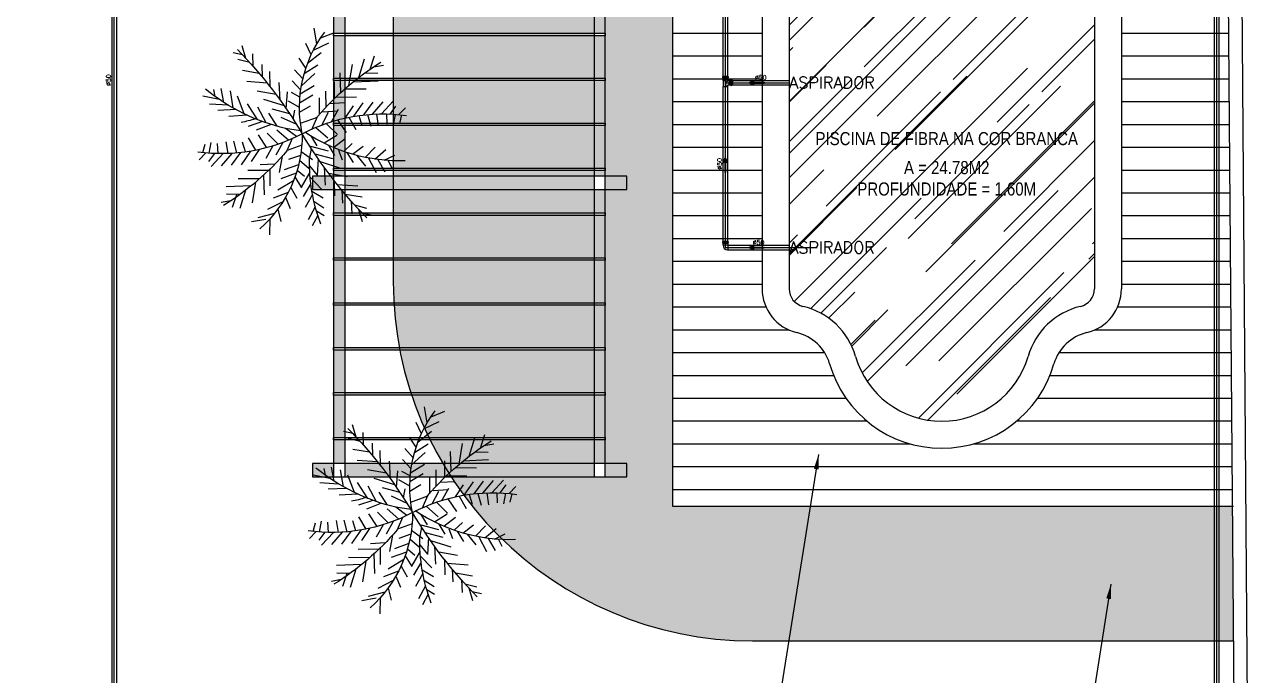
# Model space of a CAD drawing. Header units: millimetres. Extents: x 4156 to 4603, y 996 to 1078.
# Drawn here: x 4180.6 to 4195.66, y 1034.72 to 1042.69 of the extents above; entities that cross this region are included whole.
import ezdxf
from ezdxf.enums import TextEntityAlignment as Align

# ---------------------------------------------------------------- set-up
doc = ezdxf.new("R2010")
doc.units = ezdxf.units.MM
doc.header["$LTSCALE"] = 20
for name, color, linetype in [('-HIDRO', 8, 'Continuous'), ('AF', 5, 'Continuous'), ('E-txt-g', 3, 'Continuous'), ('Esgoto', 5, 'Continuous'), ('Prumadas_T', 2, 'Continuous'), ('Texto-Tubos', 7, 'Continuous'), ('TigreCad', 3, 'Continuous'), ('Tinterno', 9, 'Continuous'), ('VE', 118, 'Continuous')]:
    doc.layers.add(name, color=color, linetype=linetype)
doc.layers.add('E-Txt-W', color=7, linetype='Continuous', lineweight=20)
doc.styles.add('F2', font='ARIALN.TTF')
doc.styles.add('REG60', font='romans.shx', dxfattribs={"width": 0.8, "height": 0.15})
doc.styles.add('REG80', font='romans.shx', dxfattribs={"width": 0.8, "height": 0.2})
doc.styles.add('ROMANS', font='romans__.ttf', dxfattribs={"height": 0.1})
doc.styles.get("Standard").update_dxf_attribs({"font": 'arial.ttf'})
doc.styles.add('TCTUBOS-TXT', font='txt.shx')
doc.dimstyles.get("Standard").update_dxf_attribs({"dimtxt": 0.18, "dimasz": 0.18, "dimexe": 0.18, "dimexo": 0.0625, "dimgap": 0.09, "dimtad": 0, "dimtih": 1, "dimtoh": 1, "dimdec": 4, "dimzin": 0, "dimdsep": 46, "dimtxsty": 'Standard', "dimcen": 0.09, "dimadec": 0, "dimazin": 0, "dimtfac": 1, "dimtdec": 4, "dimtofl": 0, "dimtmove": 0, "dimatfit": 3, "dimfxl": 1, "dimtolj": 1, "dimtzin": 0, "dimarcsym": 0})

# ---------------------------------------------------------------- blocks, each defined once
blk = doc.blocks.new('TXT-AMB75')
at = {"layer": 'E-txt-g', "style": 'REG80', "width": 0.8, "flags": 8}
blk.add_attdef('TXT', text='', height=0.2, dxfattribs=at).set_placement((0.005, 0.296), align=Align.CENTER)
at = {"layer": 'E-Txt-W', "style": 'REG60', "width": 0.8, "flags": 8}
blk.add_attdef('TXT', text='', height=0.15, dxfattribs=at).set_placement((0.005, 0.027), align=Align.CENTER)
blk = doc.blocks.new('FLOR2')
at = {"layer": 'VE', "color": 8}
for p, q in [((-80.3, 253.3), (-101.6, 282.1)), ((-82.6, 266.8), (-71.8, 290.5)), ((53.7, 258.4), (40.8, 273)), ((53.2, 243.8), (73.7, 286)), ((-74.7, 224.4), (-101.7, 246.3)), ((-77.5, 238.1), (-64.7, 269)), ((-69.4, 199.7), (-47.7, 241.3)), ((52.3, 229.2), (26.3, 258.5)), ((51.1, 215.2), (79.6, 258.5)), ((-66.3, 186.3), (-93.5, 208.1)), ((-61.3, 166.2), (-30.7, 213.6)), ((49.4, 200.4), (16.6, 234.2)), ((43.9, 166.6), (16.6, 210)), ((48.1, 190.9), (79.6, 229.4)), ((197.1, 193.1), (174.8, 202.3)), ((-57.8, 153.1), (-91, 179.1)), ((-50.9, 128.4), (-27.3, 174.9)), ((34.9, 127.8), (16.6, 176)), ((42.1, 157.4), (74.8, 195.4)), ((174.2, 158.1), (152.7, 176.1)), ((187.8, 178.2), (161.1, 191.4)), ((193, 186.4), (218.9, 189.4)), ((-228.8, 121.8), (-258.8, 154)), ((-195.2, 116.4), (-211.3, 146.7)), ((-157.4, 106.1), (-168.5, 136.9)), ((-45.4, 110.2), (-82.7, 140.9)), ((-39.3, 91.1), (-19.9, 146.4)), ((27.5, 102.9), (6.9, 146.9)), ((30.7, 113.1), (65.1, 137.2)), ((141.8, 117.9), (121.5, 144.1)), ((157.5, 136.3), (134.7, 159.9)), ((166, 147.1), (213.3, 152.2)), ((179.9, 166.3), (207.2, 166.2)), ((-248.3, 123.4), (-282.9, 101.8)), ((-209.5, 119.1), (-251.1, 97.5)), ((-171.1, 110.4), (-216.8, 98.5)), ((-128.8, 95.1), (-135.3, 128.2)), ((-101.1, 81.5), (-107.5, 115.3)), ((-36.3, 82.2), (-75, 107.5)), ((-30.9, 66.6), (-12.1, 113)), ((17.2, 73.9), (2, 112.9)), ((23.1, 89.8), (60.2, 112.9)), ((105, 81.1), (89.8, 117)), ((125.4, 100.5), (108.7, 123.5)), ((134.9, 110.4), (178, 110.1)), ((150.9, 128.4), (195.6, 131.1)), ((-143, 100.9), (-184.2, 85)), ((-110.7, 86.6), (-160.6, 77.4)), ((-91.7, 76.1), (-133.4, 59.7)), ((-84.2, 71.5), (-80.2, 97.5)), ((-61, 55.7), (-56.7, 89.9)), ((-18.6, 33.4), (-9.2, 79.1)), ((28.8, 25.6), (25.9, 67.6)), ((54.7, 41.9), (48.8, 84.2)), ((81.1, 61.1), (66.9, 100.4)), ((97.7, 74.8), (137.5, 72.5)), ((115.6, 91), (160.4, 89.1)), ((161.6, 26), (195.9, 72.7)), ((189.8, 32.5), (233.7, 85.8)), ((228.3, 43.3), (249.4, 72.6)), ((256.3, 52.6), (276.4, 71.1)), ((-71.4, 63.1), (-110.4, 47.3)), ((-50.4, 47.4), (-82.6, 34.3)), ((-25, 50.2), (-47.6, 61.3)), ((-11.4, 15.4), (7.9, 51.4)), ((7.7, 13.9), (7.9, 51.4)), ((43.6, 34.6), (82.9, 28.8)), ((67, 50.6), (105.8, 45.4)), ((103.6, 16.2), (129.9, 47.5)), ((127.7, 19.7), (162.5, 64.9)), ((209.1, 37.6), (258.9, 19.8)), ((234.1, 50.4), (269.5, 38.8)), ((-190.4, -16.5), (-241.7, 10.1)), ((-162.2, -10.6), (-203.9, 23.1)), ((-138.3, -6.5), (-174.5, 20.9)), ((-104.1, -2.9), (-140.4, 24.4)), ((-79, 0.2), (-115.2, 27.6)), ((-34.8, -7.8), (-70.5, 0.7)), ((-27.9, 27.5), (-69, 0.4)), ((17.8, -11.5), (53.6, 12.1)), ((19.5, 20.2), (55.1, 11.7)), ((74.5, 13.1), (115.2, -7.4)), ((122.9, 19), (159.1, -8.4)), ((146.8, 23), (188.6, -10.7)), ((175.1, 28.9), (226.4, 2.4)), ((-260.6, -36.3), (-297.5, -24.2)), ((-224.4, -25.1), (-274.3, -7.4)), ((-243.7, -30.8), (-264.8, -60.1)), ((-205.1, -20), (-249, -73.3)), ((-176.9, -13.5), (-211.2, -60.3)), ((-143.1, -7.2), (-177.8, -52.5)), ((-119, -3.8), (-145.3, -35)), ((-82.4, -38.1), (-121.1, -32.9)), ((-90.2, -2.9), (-116.5, -34.1)), ((-59, -22.2), (-98.2, -16.3)), ((-70, -29.4), (-64.1, -71.7)), ((-43.8, -14.7), (-40.9, -56.7)), ((-17.4, -15.4), (-5.3, -45.9)), ((5.3, -32.4), (-13.4, -78.7)), ((32.9, -20.5), (32.1, -58.5)), ((42.4, -25.6), (71.3, -6.3)), ((54.4, -31.5), (57.1, -66)), ((66.1, -36.8), (101.2, -13.5)), ((88.6, -45.5), (126.2, -21)), ((109.3, -51.9), (156.4, -33)), ((240.1, -54.5), (268.6, -27.6)), ((-271.7, -40.1), (-291.8, -58.6)), ((-113, -62.3), (-152.8, -60)), ((-96.4, -48.6), (-82.2, -87.9)), ((-23.5, -56.8), (-61.5, -71.9)), ((15.6, -54.2), (-3.2, -100.5)), ((9.6, -37.7), (32.3, -48.8)), ((50.8, -62.6), (58.9, -94.5)), ((80.3, -42.5), (81.7, -68.7)), ((98.9, -48.8), (111.9, -80.7)), ((128.7, -56.7), (141.8, -87.8)), ((143.9, -59.5), (181, -35.7)), ((159, -61.7), (176, -89.7)), ((173.3, -63.2), (215.7, -42.4)), ((198, -64.3), (219.9, -90.7)), ((212.6, -64.1), (249.1, -34.6)), ((232.1, -62.8), (267.9, -88.5)), ((-150.3, -97.9), (-193.3, -97.6)), ((-131, -78.5), (-175.7, -76.6)), ((-140.7, -88), (-124, -111.1)), ((-120.3, -68.7), (-105.1, -104.5)), ((-28.9, -84.6), (-68.3, -95.7)), ((-31.5, -100), (-16.7, -124.3)), ((-25.5, -69.9), (-13.5, -100.4)), ((23.9, -78.7), (4.6, -133.9)), ((21, -69.7), (59.6, -95)), ((30, -97.7), (67.4, -128.4)), ((64.2, -73.5), (111.4, -79.4)), ((74.6, -82.5), (81.9, -127.1)), ((87.1, -94.1), (128.1, -98.7)), ((-181.4, -134.6), (-228.6, -139.7)), ((-166.3, -115.9), (-211, -118.7)), ((-172.9, -123.8), (-150, -147.4)), ((-157.1, -105.4), (-136.8, -131.7)), ((-37.2, -114.1), (-68.5, -119.5)), ((-39.9, -122.1), (-27.9, -152.6)), ((35.5, -115.9), (12, -162.5)), ((101.9, -109), (98.1, -145.2)), ((108.6, -116.2), (149.5, -121.2)), ((120.9, -130.2), (119.1, -162.8)), ((-195.2, -153.8), (-222.5, -153.8)), ((-203.2, -165.8), (-176.5, -178.9)), ((-189.5, -145.7), (-168.1, -163.6)), ((-45.5, -137.8), (-81, -147.5)), ((-50.1, -149.5), (-40.8, -185.5)), ((45.9, -153.7), (15.3, -201.1)), ((42.5, -140.6), (75.6, -166.6)), ((131.2, -142.8), (171.4, -148.5)), ((137.7, -151.4), (134.9, -176.1)), ((145.5, -162.1), (177.9, -167.4)), ((-208.4, -174), (-234.3, -177)), ((-212.4, -180.7), (-190.1, -189.9)), ((-71.3, -194.2), (-110.7, -203.1)), ((-59.4, -170.6), (-98.3, -175.1)), ((-75.6, -202), (-60.4, -237.2)), ((-63.4, -178.9), (-44, -219.3)), ((54.1, -187.2), (32.4, -228.8)), ((50.9, -173.8), (78.2, -195.6)), ((-84.5, -217), (-113.5, -232.1)), ((-90.3, -226.2), (-80.6, -245)), ((62.1, -225.6), (49.4, -256.6)), ((59.4, -211.9), (86.4, -233.9)), ((67.3, -254.3), (56.5, -278)), ((64.9, -240.8), (86.2, -269.6))]:
    blk.add_line(p, q, dxfattribs=at)
for centre, radius, start, end in [((1087.9, 462.4), 1186.7, 188.516, 202.6061), ((-486.5, 269.5), 540.3, 336.1944, 2.2987), ((-211.8, 435.3), 475.2, 295.4351, 330.987), ((-111.8, 349.6), 262, 304.4561, 313.2891), ((-266.2, -219.1), 342.9, 41.079, 90.2435), ((11.4, 742.8), 732.4, 273.4205, 291.3892), ((-26.8, -730.3), 732.4, 93.4205, 111.3892), ((196.4, -422.9), 475.2, 115.4351, 150.987), ((-481.7, 27.7), 466.5, 321.3423, 356.988), ((200.6, 278.7), 342.9, 232.5988, 281.7634), ((-1103.2, -449.9), 1186.7, 8.516, 22.6061), ((-241, -435.3), 473.3, 32.1218, 54.7349)]:
    blk.add_arc(centre, radius, start, end, dxfattribs=at)
blk = doc.blocks.new('Seta')
at = {"layer": 'AF'}
blk.add_hatch(color=256, dxfattribs=at).paths.add_polyline_path([(-0.115, 0.004), (-0.115, -0.006), (0, -0.006), (0, -0.027), (0.053, -0.001), (0, 0.024), (0, 0.004)])
for p, q in [((0, 0.004), (-0.115, 0.004)), ((-0.115, -0.006), (-0.115, 0.004)), ((0.053, -0.001), (0, 0.024)), ((0, 0.024), (0, 0.004)), ((0, -0.006), (-0.115, -0.006)), ((0.053, -0.001), (0, -0.027)), ((0, -0.006), (0, -0.027))]:
    blk.add_line(p, q, dxfattribs=at)
blk = doc.blocks.new('ten50p')
at = {"layer": 'TigreCad'}
for p, q in [((-32, 64), (-32, 55)), ((-31, 65), (-28, 66)), ((-31, 64), (31, 64)), ((-31, 55), (31, 55)), ((-31, 54), (-28, 54)), ((-27, 71), (27, 71)), ((-27, 71), (-27, 67)), ((-27, 53), (-27, 48)), ((-27, 48), (-27, 31)), ((-27, 48), (27, 48)), ((-27, 48), (-27, 48)), ((-27, 31), (27, 31)), ((-27, 31), (-25, 30)), ((-27, 27), (-27, 24)), ((-25, 27), (-27, 27)), ((-27, 27), (0, 27)), ((-25, 24), (-27, 24)), ((-27, 24), (0, 24)), ((-25, 30), (-25, 27)), ((-25, 24), (-25, -42)), ((0, 24), (0, 27)), ((27, 31), (25, 30)), ((25, 30), (25, 24)), ((27, 71), (27, 67)), ((27, 53), (27, 48)), ((27, 48), (27, 48)), ((27, 48), (27, 31)), ((31, 65), (28, 66)), ((31, 54), (28, 54)), ((32, 64), (32, 55)), ((40, 27), (38, 26)), ((40, 27), (40, -27)), ((56, 27), (40, 27)), ((57, 27), (56, 27)), ((57, 27), (57, -27)), ((61, 27), (57, 27)), ((63, 31), (62, 28)), ((63, 31), (63, -31)), ((72, 32), (64, 32)), ((72, 31), (72, -31)), ((73, 31), (74, 28)), ((79, 27), (75, 27)), ((79, 27), (79, -27)), ((0, -21), (25, -33)), ((25, -33), (25, -42)), ((40, -27), (39, -26)), ((56, -27), (40, -27)), ((57, -27), (56, -27)), ((61, -27), (57, -27)), ((63, -31), (62, -28)), ((72, -32), (64, -32)), ((73, -31), (74, -28)), ((79, -27), (75, -27))]:
    blk.add_line(p, q, dxfattribs=at)
for centre, radius, start, end in [((-31, 64), 1, 105, 180), ((-31, 55), 1, 180, 265), ((-28, 67), 1, 285, 0), ((-28, 53), 1, 0, 85), ((89, -43), 91.6, 134.1792, 165.8838), ((26, 24), 1, 180, 286.2777), ((28, 67), 1, 180, 255), ((28, 53), 1, 95, 180), ((57, -81), 108, 99.9198, 106.2777), ((31, 64), 1, 0, 75), ((31, 55), 1, 275, 0), ((61, 28), 1, 270, 355), ((64, 31), 1, 90, 175), ((72, 31), 1, 15, 90), ((75, 28), 1, 195, 270), ((57, -81), 57.6, 108.4794, 123.2986), ((61, -28), 1, 5, 90), ((64, -31), 1, 185, 270), ((72, -31), 1, 270, 345), ((75, -28), 1, 90, 165)]:
    blk.add_arc(centre, radius, start, end, dxfattribs=at)
at = {"layer": 'Tinterno'}
for p, q in [((-27, 66), (27, 66)), ((-27, 54), (27, 54)), ((-27, 48), (27, 48)), ((-25, 30), (25, 30)), ((-25, 27), (0, 27)), ((-25, 24), (0, 24)), ((0, 27), (0, 27)), ((0, 24), (0, 24)), ((38, 25), (38, -27)), ((56, 27), (56, -27)), ((62, 27), (62, -27)), ((74, 27), (74, -27)), ((-25, -42), (25, -42))]:
    blk.add_line(p, q, dxfattribs=at)
blk = doc.blocks.new('j9n50p')
at = {"layer": 'TigreCad'}
for p, q in [((28, 25), (24, 25)), ((30, 27), (28, 25)), ((47, 27), (30, 27)), ((30, 27), (30, -27)), ((52, 27), (47, 27)), ((47, 27), (47, 27)), ((47, 27), (47, -27)), ((53, 31), (53, 28)), ((53, 31), (53, -31)), ((63, 32), (54, 32)), ((63, 31), (63, -31)), ((64, 31), (65, 28)), ((70, 27), (66, 27)), ((70, 27), (70, -27)), ((-25, -24), (-25, -30)), ((25, -26), (25, -30)), ((28, -25), (26, -25)), ((30, -27), (28, -25)), ((47, -27), (30, -27)), ((52, -27), (47, -27)), ((47, -27), (47, -27)), ((53, -31), (53, -28)), ((63, -32), (54, -32)), ((64, -31), (65, -28)), ((70, -27), (66, -27))]:
    blk.add_line(p, q, dxfattribs=at)
for centre, radius, start, end in [((24, -24), 48.9, 90, 180), ((52, 28), 1, 270, 355), ((54, 31), 1, 90, 175), ((63, 31), 1, 15, 90), ((66, 28), 1, 195, 270), ((26, -26), 1, 90, 180), ((52, -28), 1, 5, 90), ((54, -31), 1, 185, 270), ((63, -31), 1, 270, 345), ((66, -28), 1, 90, 165)]:
    blk.add_arc(centre, radius, start, end, dxfattribs=at)
at = {"layer": 'Tinterno'}
for p, q in [((28, 25), (28, -25)), ((47, 27), (47, -27)), ((53, 27), (53, -27)), ((65, 27), (65, -27)), ((25, -30), (-25, -30))]:
    blk.add_line(p, q, dxfattribs=at)

msp = doc.modelspace()

# ---------------------------------------------------------------- hatches: boundary and pattern name
at = {"layer": '-HIDRO'}
h = msp.add_hatch(dxfattribs=at)
h.set_pattern_fill('HONEY', color=256, scale=1.1, style=0)
h.set_pattern_definition([(360, (1828.53146, 654.42248), (0.20625, 0.1190784925), [0.1375, -0.275]), (120, (1828.53146, 654.42248), (-0.2062499995, 0.119078493), [0.1375, -0.275]), (60, (1828.53146, 654.42248), (5e-10, 0.238156986), [-0.275, 0.1375])])
h.paths.add_polyline_path([(4189.511, 1035.143), (4195.402, 1035.143), (4195.389, 1036.793), (4188.528, 1036.793), (4188.528, 1047.953), (4195.301, 1047.953), (4195.286, 1049.883), (4189.511, 1049.883, 0.25425), (4185.818, 1047.876), (4187.97, 1047.876), (4187.97, 1047.711), (4187.695, 1047.711), (4187.695, 1044.356), (4187.97, 1044.356), (4187.97, 1044.191), (4187.695, 1044.191), (4187.695, 1040.836), (4187.97, 1040.836), (4187.97, 1040.671), (4187.695, 1040.671), (4187.695, 1037.316), (4187.97, 1037.316), (4187.97, 1037.151), (4185.818, 1037.151, 0.25425)])
h.paths.add_polyline_path([(4187.585, 1040.671), (4185.111, 1040.671), (4185.111, 1039.543, 0.133492), (4185.717, 1037.316), (4187.585, 1037.316)])
h.paths.add_polyline_path([(4187.585, 1044.191), (4185.111, 1044.191), (4185.111, 1040.836), (4187.585, 1040.836)])
h.paths.add_polyline_path([(4187.585, 1047.711), (4185.717, 1047.711, 0.133492), (4185.111, 1045.483), (4185.111, 1044.356), (4187.585, 1044.356)])
h.paths.add_polyline_path([(4180.595, 1039.066), (4183.84, 1039.066), (4183.84, 1039.271), (4180.595, 1039.271)], flags=9)
h = msp.add_hatch(dxfattribs=at)
h.set_pattern_fill('ANSI31', color=256, scale=0.088, angle=135)
h.set_pattern_definition([(180, (549.66334, -302.7253), (-2e-16, -0.2794), [])])
h.paths.add_polyline_path([(4195.301, 1047.953), (4188.528, 1047.953), (4188.528, 1036.793), (4195.389, 1036.793)])
h.paths.add_polyline_path([(4193.604, 1038.919, 0.270873), (4193.202, 1038.536, -0.751809), (4190.454, 1038.536, 0.270873), (4190.052, 1038.919, -0.348003), (4189.628, 1039.454), (4189.628, 1046.303, -0.414214), (4190.178, 1046.853), (4193.478, 1046.853, -0.414214), (4194.028, 1046.303), (4194.028, 1039.454, -0.348003)], flags=16)
h.paths.add_polyline_path([(4193.528, 1039.24, 0.270873), (4192.885, 1038.628, -0.751809), (4190.771, 1038.628, 0.270873), (4190.128, 1039.24, -0.348003), (4189.958, 1039.454), (4189.958, 1046.303, -0.414214), (4190.178, 1046.523), (4193.478, 1046.523, -0.414214), (4193.698, 1046.303), (4193.698, 1039.454, -0.348003)], flags=0)
h = msp.add_hatch(color=256, dxfattribs=at)
h.paths.add_polyline_path([(4184.12, 1047.711), (4187.97, 1047.711), (4187.97, 1047.876), (4184.12, 1047.876)])
h.paths.add_polyline_path([(4184.377, 1047.534), (4187.705, 1047.534), (4187.705, 1047.504), (4184.377, 1047.504)])
h.paths.add_polyline_path([(4184.377, 1037.151), (4184.522, 1037.151), (4184.522, 1047.876), (4184.377, 1047.876)])
h.paths.add_polyline_path([(4187.57, 1037.151), (4187.705, 1037.151), (4187.705, 1047.876), (4187.57, 1047.876)])
h.paths.add_polyline_path([(4184.377, 1039.834), (4187.705, 1039.834), (4187.705, 1039.804), (4184.377, 1039.804)])
h.paths.add_polyline_path([(4184.377, 1039.284), (4187.705, 1039.284), (4187.705, 1039.254), (4184.377, 1039.254)])
h.paths.add_polyline_path([(4184.377, 1038.734), (4187.705, 1038.734), (4187.705, 1038.704), (4184.377, 1038.704)])
h.paths.add_polyline_path([(4184.377, 1038.184), (4187.705, 1038.184), (4187.705, 1038.154), (4184.377, 1038.154)])
h.paths.add_polyline_path([(4184.377, 1040.384), (4187.705, 1040.384), (4187.705, 1040.354), (4184.377, 1040.354)])
h.paths.add_polyline_path([(4184.12, 1040.671), (4187.97, 1040.671), (4187.97, 1040.836), (4184.12, 1040.836)])
h.paths.add_polyline_path([(4184.377, 1040.934), (4187.705, 1040.934), (4187.705, 1040.904), (4184.377, 1040.904)])
h.paths.add_polyline_path([(4184.377, 1041.484), (4187.705, 1041.484), (4187.705, 1041.454), (4184.377, 1041.454)])
h.paths.add_polyline_path([(4184.377, 1042.034), (4187.705, 1042.034), (4187.705, 1042.004), (4184.377, 1042.004)])
h.paths.add_polyline_path([(4184.377, 1043.134), (4187.705, 1043.134), (4187.705, 1043.104), (4184.377, 1043.104)])
h.paths.add_polyline_path([(4184.377, 1042.584), (4187.705, 1042.584), (4187.705, 1042.554), (4184.377, 1042.554)])
h.paths.add_polyline_path([(4184.377, 1043.684), (4187.705, 1043.684), (4187.705, 1043.654), (4184.377, 1043.654)])
h.paths.add_polyline_path([(4184.12, 1044.191), (4187.97, 1044.191), (4187.97, 1044.356), (4184.12, 1044.356)])
h.paths.add_polyline_path([(4184.377, 1044.234), (4187.705, 1044.234), (4187.705, 1044.204), (4184.377, 1044.204)], flags=16)
h.paths.add_polyline_path([(4184.377, 1044.784), (4187.705, 1044.784), (4187.705, 1044.754), (4184.377, 1044.754)])
h.paths.add_polyline_path([(4184.377, 1045.334), (4187.705, 1045.334), (4187.705, 1045.304), (4184.377, 1045.304)])
h.paths.add_polyline_path([(4184.377, 1046.984), (4187.705, 1046.984), (4187.705, 1046.954), (4184.377, 1046.954)])
h.paths.add_polyline_path([(4184.377, 1046.434), (4187.705, 1046.434), (4187.705, 1046.404), (4184.377, 1046.404)])
h.paths.add_polyline_path([(4184.377, 1045.884), (4187.705, 1045.884), (4187.705, 1045.854), (4184.377, 1045.854)])
h.paths.add_polyline_path([(4184.377, 1037.634), (4187.705, 1037.634), (4187.705, 1037.604), (4184.377, 1037.604)])
h.paths.add_polyline_path([(4184.12, 1037.151), (4187.97, 1037.151), (4187.97, 1037.316), (4184.12, 1037.316)])
h = msp.add_hatch(dxfattribs=at)
h.set_pattern_fill('AR-RROOF', color=256, scale=0.66, angle=45, style=0)
h.set_pattern_definition([(45, (1828.53146, 654.4225), (0.56002857, 1.49340952), [9.9, -1.32, 3.3, -0.66]), (45, (1828.9188, 655.2765), (-1.0873888, 0.15400786), [1.98, -0.2178, 3.96, -0.495]), (45, (1828.3681, 655.0525), (2.114107854, 2.73947309), [5.28, -0.924, 2.64, -0.66])])
h.paths.add_polyline_path([(4193.698, 1046.303, 0.414214), (4193.478, 1046.523), (4190.178, 1046.523, 0.414214), (4189.958, 1046.303), (4189.958, 1039.454, 0.348003), (4190.128, 1039.24, -0.270873), (4190.771, 1038.628, 0.751809), (4192.885, 1038.628, -0.270873), (4193.528, 1039.24, 0.348003), (4193.698, 1039.454)])
h.paths.add_polyline_path([(4190.196, 1043.064), (4193.494, 1043.064), (4193.494, 1043.313), (4190.196, 1043.313)], flags=24)
h.paths.add_polyline_path([(4191.281, 1042.709), (4192.41, 1042.709), (4192.41, 1042.955), (4191.281, 1042.955)], flags=24)

# ---------------------------------------------------------------- linework, layer by layer
at = {"layer": '-HIDRO', "linetype": 'Continuous'}
for p, q in [((4195.803, 1005.029), (4195.279, 1071.857)), ((4195.637, 1005.194), (4195.115, 1071.695))]:
    msp.add_line(p, q, dxfattribs=at)
at = {"layer": '-HIDRO'}
for p, q in [((4188.528, 1047.953), (4188.528, 1036.793)), ((4189.628, 1046.303), (4189.628, 1039.454)), ((4189.958, 1046.303), (4189.958, 1039.454)), ((4193.698, 1046.303), (4193.698, 1039.454)), ((4194.028, 1046.303), (4194.028, 1039.454)), ((4185.111, 1045.483), (4185.111, 1039.543)), ((4188.528, 1036.793), (4195.402, 1036.793)), ((4189.511, 1035.143), (4195.402, 1035.143))]:
    msp.add_line(p, q, dxfattribs=at)
for points in [[(4184.377, 1037.151), (4184.522, 1037.151), (4184.522, 1047.876), (4184.377, 1047.876)], [(4187.57, 1037.151), (4187.705, 1037.151), (4187.705, 1047.876), (4187.57, 1047.876)], [(4184.377, 1042.584), (4187.705, 1042.584), (4187.705, 1042.554), (4184.377, 1042.554)], [(4184.377, 1042.034), (4187.705, 1042.034), (4187.705, 1042.004), (4184.377, 1042.004)], [(4184.377, 1041.484), (4187.705, 1041.484), (4187.705, 1041.454), (4184.377, 1041.454)], [(4184.377, 1040.934), (4187.705, 1040.934), (4187.705, 1040.904), (4184.377, 1040.904)], [(4184.12, 1040.671), (4187.97, 1040.671), (4187.97, 1040.836), (4184.12, 1040.836)], [(4184.377, 1040.384), (4187.705, 1040.384), (4187.705, 1040.354), (4184.377, 1040.354)], [(4184.377, 1039.834), (4187.705, 1039.834), (4187.705, 1039.804), (4184.377, 1039.804)], [(4184.377, 1039.284), (4187.705, 1039.284), (4187.705, 1039.254), (4184.377, 1039.254)], [(4184.377, 1038.734), (4187.705, 1038.734), (4187.705, 1038.704), (4184.377, 1038.704)], [(4184.377, 1038.184), (4187.705, 1038.184), (4187.705, 1038.154), (4184.377, 1038.154)], [(4184.377, 1037.634), (4187.705, 1037.634), (4187.705, 1037.604), (4184.377, 1037.604)], [(4184.12, 1037.151), (4187.97, 1037.151), (4187.97, 1037.316), (4184.12, 1037.316)]]:
    msp.add_lwpolyline(points, close=True, dxfattribs=at)
for centre, radius, start, end in [((4189.511, 1039.543), 4.4, 180, 270), ((4190.178, 1039.454), 0.55, 180, 256.7523), ((4190.178, 1039.454), 0.22, 180, 256.7523), ((4193.478, 1039.454), 0.22, 283.2477, 0), ((4193.478, 1039.454), 0.55, 283.2477, 0), ((4189.926, 1038.383), 0.88, 16.1276, 76.7523), ((4193.73, 1038.383), 0.88, 103.2477, 163.8724), ((4189.926, 1038.383), 0.55, 16.1276, 76.7523), ((4193.73, 1038.383), 0.55, 103.2477, 163.8724), ((4191.828, 1038.933), 1.1, 196.1276, 343.8724), ((4191.828, 1038.933), 1.43, 196.1276, 343.8724)]:
    msp.add_arc(centre, radius, start, end, dxfattribs=at)
at = {"layer": 'Esgoto'}
for p, q in [((4195.192, 1050.253), (4195.192, 999.139)), ((4181.692, 1034.068), (4181.692, 1049.988)), ((4189.176, 1045.887), (4189.176, 1039.961)), ((4189.176, 1041.979), (4189.958, 1041.979)), ((4189.176, 1039.961), (4190.301, 1039.961))]:
    msp.add_line(p, q, dxfattribs=at)
at = {"layer": 'TigreCad'}
for p, q in [((4195.164, 1050.174), (4195.164, 999.139)), ((4195.22, 1050.174), (4195.22, 999.139)), ((4181.664, 1049.909), (4181.664, 1034.068)), ((4181.72, 1049.909), (4181.72, 1034.068)), ((4189.148, 1044.311), (4189.148, 1042.057)), ((4189.204, 1044.311), (4189.204, 1042.057)), ((4189.148, 1041.932), (4189.148, 1040.038)), ((4189.204, 1041.932), (4189.204, 1040.038)), ((4189.263, 1042.006), (4189.958, 1042.006)), ((4189.263, 1041.951), (4189.958, 1041.951)), ((4189.209, 1039.988), (4189.958, 1039.988)), ((4189.209, 1039.933), (4189.958, 1039.933))]:
    msp.add_line(p, q, dxfattribs=at)

# ---------------------------------------------------------------- block references
at = {"layer": '-HIDRO', "ltscale": 0.35, "extrusion": (0, 0, -1), "xscale": 0.004469699495910665, "yscale": 0.004469699495910665, "zscale": -0.004469699495910665, "rotation": 306.8674586725334}
for p in [(-4183.997, 1041.309), (-4185.348, 1036.67)]:
    msp.add_blockref('FLOR2', p, dxfattribs=at)
at = {"layer": '-HIDRO'}
ref = msp.add_blockref('TXT-AMB75', (4191.884, 1040.976, -0.271), dxfattribs=dict(at, xscale=0.8019000000000002, yscale=0.8019000000000002, zscale=0.8019000000000002))
ref.add_attrib('TXT', 'PISCINA DE FIBRA NA COR BRANCA', dxfattribs={"layer": 'E-txt-g', "color": 2, "height": 0.16038, "style": 'F2'}).set_placement((4191.888, 1041.214, -0.271), align=Align.CENTER)
ref = msp.add_blockref('TXT-AMB75', (4191.884, 1040.621, -0.271), dxfattribs=dict(at, xscale=0.8019000000000002, yscale=0.8019000000000002, zscale=0.8019000000000002))
ref.add_attrib('TXT', 'A = 24.78M2', dxfattribs={"layer": 'E-txt-g', "color": 2, "height": 0.16038, "style": 'F2'}).set_placement((4191.888, 1040.859, -0.271), align=Align.CENTER)
ref = msp.add_blockref('TXT-AMB75', (4191.884, 1040.359, -0.271), dxfattribs=dict(at, xscale=0.8019000000000002, yscale=0.8019000000000002, zscale=0.8019000000000002))
ref.add_attrib('TXT', 'PROFUNDIDADE = 1.60M', dxfattribs={"layer": 'E-txt-g', "color": 2, "height": 0.16038, "style": 'F2'}).set_placement((4191.888, 1040.597, -0.271), align=Align.CENTER)
at = {"layer": 'AF', "xscale": 1.1, "yscale": 1.1, "zscale": 1.1}
for p, rotation in [((4189.525, 1041.977), 180), ((4189.174, 1041.006), 89.99999999999999), ((4189.525, 1039.959), 180)]:
    msp.add_blockref('Seta', p, dxfattribs=dict(at, rotation=rotation))
at = {"layer": 'TigreCad', "xscale": 0.0011, "yscale": 0.0011, "zscale": 0.0011}
msp.add_blockref('ten50p', (4189.176, 1041.979), dxfattribs=at)
at = {"layer": 'TigreCad', "xscale": 0.0011, "yscale": 0.0011, "zscale": 0.0011, "rotation": 90}
msp.add_blockref('j9n50p', (4189.176, 1039.961), dxfattribs=at)

# ---------------------------------------------------------------- texts
at = {"layer": 'Prumadas_T', "style": 'ROMANS'}
for p in [(4189.958, 1041.907), (4189.958, 1039.889)]:
    msp.add_text('ASPIRADOR', height=0.1441, rotation=0, dxfattribs=at).set_placement(p)
at = {"layer": 'Texto-Tubos', "style": 'TCTUBOS-TXT'}
for p in [(4181.65, 1042.011), (4189.134, 1040.985)]:
    msp.add_text('%%C50', height=0.055, rotation=90, dxfattribs=at).set_placement(p, align=Align.CENTER)
for p in [(4189.611, 1042.014), (4189.584, 1039.995)]:
    msp.add_text('%%C50', height=0.055, dxfattribs=at).set_placement(p, align=Align.CENTER)

# ---------------------------------------------------------------- leaders
at = {"layer": '-HIDRO'}
for points in [[(4190.318, 1037.425, -0.22), (4189.736, 1033.774, -0.22), (4187.136, 1033.766, -0.22)], [(4193.9, 1035.837, -0.22), (4193.594, 1033.917, -0.22), (4192.531, 1033.915, -0.22)]]:
    msp.add_leader(points, dimstyle='Standard', dxfattribs=at)

doc.saveas('drawing.dxf')
